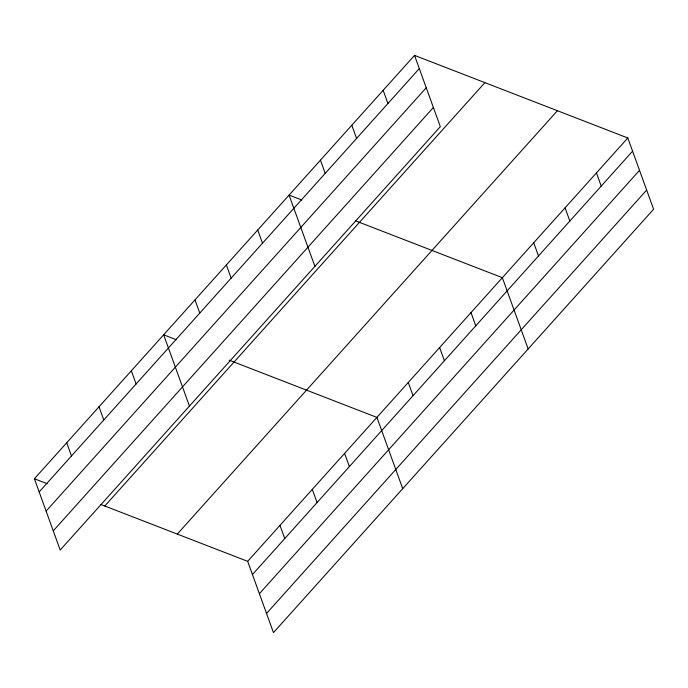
<?xml version="1.0" encoding="UTF-8"?>
<svg xmlns="http://www.w3.org/2000/svg" width="688" height="688" viewBox="0 0 688 688"><rect width="100%" height="100%" fill="white"/><g stroke="black" fill="none" stroke-linecap="round" stroke-linejoin="round"><path stroke-width="1.03" d="M414.529 55.384L440.329 126.661L60.2 550.022L34.4 478.753L414.529 55.384L627.8 137.978L653.6 209.247L273.471 632.616L247.671 561.339L100.869 504.493M39.173 491.946L419.302 68.576M46.113 511.107L426.242 87.746M53.26 530.861L433.388 107.491M104.782 506.007L484.902 82.637M177.289 534.086L557.418 110.725M247.671 561.339L627.8 137.978M252.453 574.54L632.573 151.171M259.385 593.701L639.513 170.34M266.54 613.447L646.66 190.086M301.791 200.019L289.08 195.1L314.889 266.368M355.558 220.839L502.36 277.685L528.16 348.962M176.352 339.726L163.641 334.807L189.441 406.083M229.138 360.168L376.912 417.401L402.721 488.669M34.4 478.753L47.111 483.673M596.436 172.903L601.217 186.095M565.08 207.828L569.853 221.029M533.716 242.761L538.498 255.953M470.996 312.619L475.769 325.811M383.164 90.309L387.946 103.51M439.641 347.543L444.414 360.736M351.809 125.242L356.582 138.434M408.276 382.468L413.049 395.66M320.445 160.166L325.218 173.359M344.602 453.383L349.384 466.576M257.725 230.024L262.498 243.217M312.292 489.374L317.073 502.567M226.361 264.949L231.142 278.141M279.982 525.357L284.763 538.549M195.005 299.882L199.778 313.074M131.331 370.789L136.112 383.99M99.02 406.78L103.793 419.972M66.71 442.762L71.483 455.955"/></g></svg>
